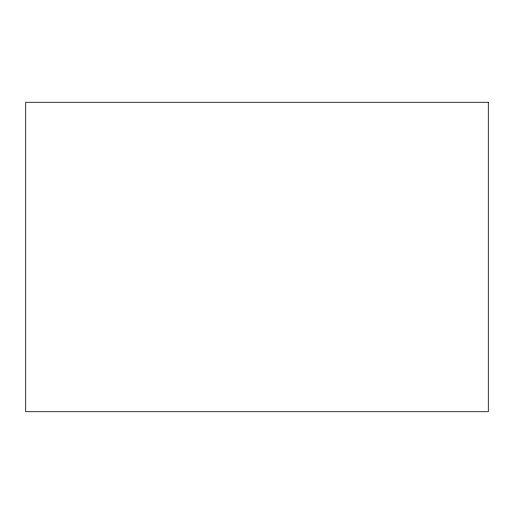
<?xml version="1.0" encoding="UTF-8"?>
<svg xmlns="http://www.w3.org/2000/svg" width="514" height="514" viewBox="0 0 514 514"><rect width="100%" height="100%" fill="white"/><g stroke="black" fill="none" stroke-linecap="round" stroke-linejoin="round"><path stroke-width="0.77" d="M488.3 102.28L25.7 102.28L25.7 411.72L488.3 411.72L488.3 102.28"/></g></svg>
